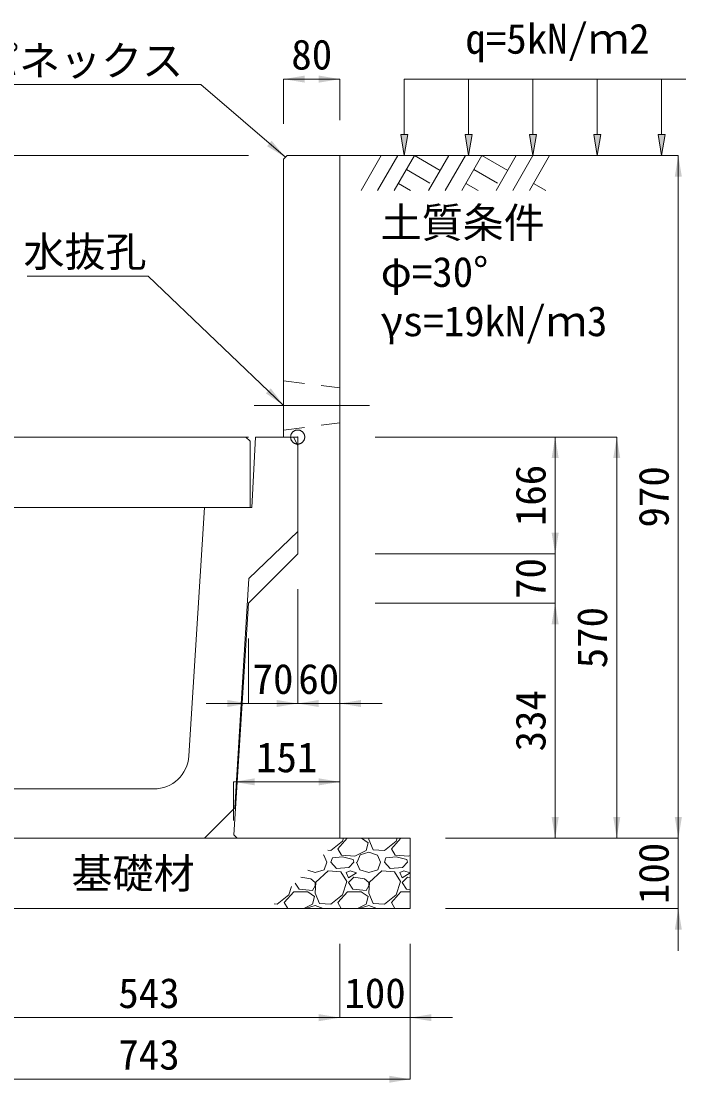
# Model space of a CAD drawing. Units: millimetres at full size, sheet at 1:40. Extents: x 206103 to 244503, y 883348 to 903496.
# Drawn here: x 210022 to 210967, y 890543 to 892051 of the extents above; entities that cross this region are included whole.
import ezdxf
from ezdxf.enums import TextEntityAlignment as Align

# ---------------------------------------------------------------- set-up
doc = ezdxf.new("R2010")
doc.units = ezdxf.units.MM
doc.header["$LTSCALE"] = 40
doc.header["$PDMODE"] = 32
doc.header["$PDSIZE"] = 20
doc.linetypes.add('USER1', pattern=[28.575, 19.05, -3.175, 3.175, -3.175])
doc.linetypes.add('USER2', pattern=[1.35, 0.75, -0.6])
for name, color, linetype, lineweight in [('0_2', 7, 'Continuous', 20), ('パネックスKUS', 2, 'Continuous', 20), ('基礎材', 7, 'Continuous', 15), ('寸法線', 7, 'Continuous', 13), ('引出線', 4, 'Continuous', 13), ('本体', 2, 'Continuous', 13), ('補助線', 8, 'USER1', 13), ('ﾊｯﾁﾝｸﾞ', 7, 'Continuous', 5)]:
    doc.layers.add(name, color=color, linetype=linetype, lineweight=lineweight)
doc.layers.add('文字', color=7, linetype='Continuous')
doc.styles.add('ＭＳ ゴシック', font='')
doc.styles.get('ＭＳ ゴシック').set_extended_font_data('MS Gothic')

# ---------------------------------------------------------------- blocks, each defined once
blk = doc.blocks.new('filled_arrow')
at = {"color": 0, "linetype": 'Continuous', "lineweight": -2}
blk.add_solid([(7.5, 1.25), (0, 0), (7.5, -1.25)], dxfattribs=at)

msp = doc.modelspace()

# ---------------------------------------------------------------- hatches: boundary and pattern name
at = {"layer": '寸法線'}
for points in [[(210571.62, 891890.37), (210566.62, 891860.37), (210561.62, 891890.37)], [(210663.03, 891890.37), (210658.03, 891860.37), (210653.03, 891890.37)], [(210754.44, 891890.37), (210749.44, 891860.37), (210744.44, 891890.37)], [(210845.86, 891890.37), (210840.86, 891860.37), (210835.86, 891890.37)], [(210937.27, 891890.37), (210932.27, 891860.37), (210927.27, 891890.37)]]:
    msp.add_hatch(color=256, dxfattribs=at).paths.add_polyline_path(points)

# ---------------------------------------------------------------- linework, layer by layer
at = {"layer": '0_2'}
msp.add_line((210475.21, 891860.37), (210875.21, 891860.37), dxfattribs=at)
at = {"layer": 'パネックスKUS'}
for p, q in [((210400.21, 891860.37), (210395.21, 891855.37)), ((210475.21, 891860.37), (210400.21, 891860.37)), ((210475.21, 890890.37), (210475.21, 891860.37)), ((210395.21, 891855.37), (210395.21, 891460.37)), ((210395.21, 891460.37), (210415.21, 891460.37)), ((210415.21, 891460.37), (210415.21, 891294.37)), ((210415.21, 891294.37), (210345.21, 891224.37)), ((210345.21, 891224.37), (210324.52, 890895.36)), ((210324.52, 890895.36), (210329.21, 890890.37)), ((210329.21, 890890.37), (210475.21, 890890.37))]:
    msp.add_line(p, q, dxfattribs=at)
at = {"layer": 'パネックスKUS', "linetype": 'USER2', "lineweight": 9}
for p, q in [((210395.21, 891540.37), (210475.21, 891530.37)), ((210395.21, 891470.37), (210475.21, 891480.37))]:
    msp.add_line(p, q, dxfattribs=at)
at = {"layer": '基礎材'}
for p, q in [((209832.71, 890890.37), (210575.02, 890890.37)), ((210575.21, 890890.37), (210575.21, 890790.37)), ((209832.71, 890790.37), (210575.21, 890790.37))]:
    msp.add_line(p, q, dxfattribs=at)
at = {"layer": '寸法線'}
for p, q in [((210395.21, 891968.92), (210475.21, 891968.92)), ((210395.21, 891905.37), (210395.21, 891968.92)), ((210475.21, 891910.37), (210475.21, 891968.92)), ((210345.21, 891860.37), (209840.21, 891860.37)), ((210525.21, 891860.37), (210956.05, 891860.37)), ((210956.05, 890890.37), (210956.05, 891860.37)), ((210345.21, 891460.37), (209840.21, 891460.37)), ((210525.21, 891460.37), (210868.55, 891460.37)), ((210525.21, 891460.37), (210781.05, 891460.37)), ((210781.05, 891460.37), (210781.05, 891294.37)), ((210868.55, 891460.37), (210868.55, 890890.37)), ((210781.05, 891354.37), (210781.05, 891164.37)), ((210525.21, 891294.37), (210781.05, 891294.37)), ((210525.21, 891294.37), (210781.05, 891294.37)), ((210415.21, 891244.37), (210415.21, 891081.78)), ((210415.21, 891244.37), (210415.21, 891081.78)), ((210475.21, 891244.37), (210475.21, 891081.78)), ((210525.21, 891224.37), (210781.05, 891224.37)), ((210525.21, 891224.37), (210781.05, 891224.37)), ((210781.05, 891224.37), (210781.05, 890890.37)), ((210345.21, 891174.37), (210345.21, 891081.78)), ((210475.21, 891081.78), (210285.21, 891081.78)), ((210355.21, 891081.78), (210535.21, 891081.78)), ((210324.21, 890970.48), (210475.21, 890970.48)), ((210324.21, 890915.37), (210324.21, 890970.48)), ((210475.21, 890915.37), (210475.21, 890970.48)), ((210956.05, 890730.37), (210956.05, 890950.37)), ((210625.02, 890890.37), (210956.05, 890890.37)), ((210625.21, 890890.37), (210956.05, 890890.37)), ((210625.21, 890890.37), (210868.55, 890890.37)), ((210625.21, 890890.37), (210781.05, 890890.37)), ((210625.02, 890790.37), (210956.05, 890790.37)), ((210475.21, 890740.37), (210475.21, 890635.43)), ((210475.21, 890740.37), (210475.21, 890635.43)), ((210575.21, 890740.37), (210575.21, 890635.43)), ((210575.21, 890740.37), (210575.21, 890547.93)), ((209932.71, 890635.43), (210475.21, 890635.43)), ((210415.21, 890635.43), (210635.21, 890635.43)), ((210575.21, 890547.93), (209832.71, 890547.93))]:
    msp.add_line(p, q, dxfattribs=at)
at = {"layer": '寸法線', "lineweight": 9}
for p, q in [((210966.62, 891968.92), (210566.62, 891968.92)), ((210566.62, 891890.37), (210566.62, 891968.92)), ((210658.03, 891890.37), (210658.03, 891968.92)), ((210749.44, 891890.37), (210749.44, 891968.92)), ((210840.86, 891890.37), (210840.86, 891968.92)), ((210932.27, 891890.37), (210932.27, 891968.92))]:
    msp.add_line(p, q, dxfattribs=at)
for points in [[(210571.62, 891890.37), (210566.62, 891860.37), (210561.62, 891890.37)], [(210663.03, 891890.37), (210658.03, 891860.37), (210653.03, 891890.37)], [(210754.44, 891890.37), (210749.44, 891860.37), (210744.44, 891890.37)], [(210845.86, 891890.37), (210840.86, 891860.37), (210835.86, 891890.37)], [(210937.27, 891890.37), (210932.27, 891860.37), (210927.27, 891890.37)]]:
    msp.add_lwpolyline(points, close=True, dxfattribs=at)
at = {"layer": '引出線'}
for points in [[(210397.71, 891857.87), (210277.5, 891961.33), (209969.25, 891961.33)], [(210395.21, 891505.37), (210202.75, 891688.82), (210031, 891688.82)]]:
    msp.add_lwpolyline(points, dxfattribs=at)
at = {"layer": '本体'}
for p, q in [((210355.21, 891460.37), (210350.21, 891360.37)), ((210355.21, 891460.37), (210409.21, 891460.37)), ((210415.21, 891448.37), (210409.21, 891460.37)), ((210415.21, 891448.37), (210415.21, 891326.37)), ((210282.71, 891360.37), (210260.64, 891007.25)), ((210282.71, 891360.37), (210350.21, 891360.37)), ((210415.21, 891326.37), (210345.71, 891259.37)), ((210345.71, 891259.37), (210326.1, 890933.77)), ((210004.68, 890960.37), (210210.73, 890960.37)), ((210282.71, 890890.37), (210326.1, 890933.77)), ((209932.71, 890890.37), (210282.71, 890890.37))]:
    msp.add_line(p, q, dxfattribs=at)
at = {"layer": '本体', "lineweight": 20}
msp.add_lwpolyline([(209867.71, 891360.37), (209867.71, 891454.37), (209873.71, 891460.37), (210341.71, 891460.37), (210347.71, 891454.37), (210347.71, 891360.37)], close=True, dxfattribs=at)
at = {"layer": '本体'}
msp.add_arc((210210.73, 891010.37), 50, 270, 356.42367, dxfattribs=at)
at = {"layer": '補助線', "linetype": 'Continuous'}
msp.add_line((210475.21, 891530.37), (210475.21, 891480.37), dxfattribs=at)
at = {"layer": '補助線'}
msp.add_line((210353.35, 891505.37), (210517.06, 891505.37), dxfattribs=at)
msp.add_point((210415.21, 891460.37), dxfattribs=at)
at = {"layer": 'ﾊｯﾁﾝｸﾞ', "lineweight": 9}
for p, q in [((210533.85, 891860.36), (210505.21, 891810.74)), ((210557.48, 891860.36), (210528.83, 891810.74)), ((210581.1, 891860.36), (210552.45, 891810.74)), ((210581.1, 891860.36), (210617.67, 891839.25)), ((210629.86, 891860.36), (210601.21, 891810.74)), ((210653.48, 891860.36), (210624.83, 891810.74)), ((210677.1, 891860.36), (210648.45, 891810.74)), ((210677.1, 891860.36), (210713.67, 891839.25)), ((210725.85, 891860.36), (210697.2, 891810.74)), ((210749.48, 891860.36), (210720.83, 891810.74)), ((210773.1, 891860.36), (210744.45, 891810.74)), ((210569.68, 891840.58), (210603.09, 891821.29)), ((210665.68, 891840.58), (210699.09, 891821.29)), ((210558.26, 891820.79), (210575.67, 891810.74)), ((210654.25, 891820.79), (210671.67, 891810.74)), ((210750.25, 891820.79), (210767.67, 891810.74))]:
    msp.add_line(p, q, dxfattribs=at)
at = {"layer": 'ﾊｯﾁﾝｸﾞ'}
for p, q in [((210462.18, 890873.09), (210478.95, 890886.04)), ((210472.09, 890875.37), (210485.59, 890890.37)), ((210478.95, 890886.04), (210480.33, 890890.37)), ((210505.96, 890890.37), (210515.52, 890883.75)), ((210515.52, 890883.75), (210512.47, 890873.09)), ((210516.38, 890890.37), (210516.28, 890888.33)), ((210516.28, 890888.33), (210522.38, 890873.85)), ((210538.38, 890873.09), (210555.15, 890886.04)), ((210548.29, 890875.37), (210561.79, 890890.37)), ((210555.15, 890886.04), (210556.53, 890890.37)), ((210451.39, 890866.56), (210452.28, 890866.23)), ((210452.28, 890866.23), (210456.85, 890856.32)), ((210458.12, 890873.28), (210462.18, 890873.09)), ((210478.95, 890863.94), (210464.47, 890862.42)), ((210477.42, 890866.23), (210472.09, 890875.37)), ((210496.47, 890864.7), (210477.42, 890866.23)), ((210494.19, 890860.13), (210478.95, 890863.94)), ((210512.47, 890873.09), (210496.47, 890864.7)), ((210499.52, 890856.32), (210504.09, 890866.99)), ((210504.09, 890866.99), (210516.28, 890870.8)), ((210516.28, 890870.8), (210528.48, 890866.23)), ((210522.38, 890873.85), (210538.38, 890873.09)), ((210528.48, 890866.23), (210533.05, 890856.32)), ((210555.15, 890863.94), (210540.67, 890862.42)), ((210553.62, 890866.23), (210548.29, 890875.37)), ((210572.67, 890864.7), (210553.62, 890866.23)), ((210570.39, 890860.13), (210555.15, 890863.94)), ((210575.21, 890866.03), (210572.67, 890864.7)), ((210453.04, 890845.65), (210456.85, 890856.32)), ((210462.18, 890856.32), (210464.47, 890862.42)), ((210470.56, 890847.18), (210462.18, 890856.32)), ((210488.09, 890848.7), (210470.56, 890847.18)), ((210494.95, 890856.32), (210488.09, 890848.7)), ((210494.95, 890856.32), (210494.19, 890860.13)), ((210498.76, 890856.32), (210503.33, 890845.65)), ((210529.24, 890845.65), (210533.05, 890856.32)), ((210538.38, 890856.32), (210540.67, 890862.42)), ((210546.76, 890847.18), (210538.38, 890856.32)), ((210564.29, 890848.7), (210546.76, 890847.18)), ((210571.15, 890856.32), (210564.29, 890848.7)), ((210571.15, 890856.32), (210570.39, 890860.13)), ((210574.96, 890856.32), (210575.21, 890855.74)), ((210433.99, 890832.7), (210419.68, 890834.85)), ((210429.73, 890844.89), (210440.08, 890841.84)), ((210440.08, 890841.84), (210453.04, 890845.65)), ((210458.37, 890844.13), (210440.85, 890828.13)), ((210476.66, 890842.61), (210458.37, 890844.13)), ((210485.04, 890828.89), (210476.66, 890842.61)), ((210489.61, 890844.13), (210484.28, 890841.84)), ((210484.28, 890841.84), (210487.33, 890834.22)), ((210487.33, 890834.22), (210498.76, 890841.08)), ((210494.95, 890834.99), (210487.33, 890827.37)), ((210498.76, 890841.08), (210489.61, 890844.13)), ((210510.19, 890832.7), (210494.95, 890834.99)), ((210503.33, 890845.65), (210516.28, 890841.84)), ((210516.28, 890841.84), (210529.24, 890845.65)), ((210534.57, 890844.13), (210517.05, 890828.13)), ((210552.86, 890842.61), (210534.57, 890844.13)), ((210561.24, 890828.89), (210552.86, 890842.61)), ((210565.81, 890844.13), (210560.48, 890841.84)), ((210560.48, 890841.84), (210563.53, 890834.22)), ((210563.53, 890834.22), (210574.96, 890841.08)), ((210571.15, 890834.99), (210563.53, 890827.37)), ((210574.96, 890841.08), (210565.81, 890844.13)), ((210575.21, 890834.38), (210571.15, 890834.99)), ((210402.75, 890809.84), (210406.54, 890821.71)), ((210411.56, 890826.72), (210417.22, 890818.22)), ((210417.22, 890818.22), (210436.27, 890815.94)), ((210440.08, 890827.37), (210433.99, 890832.7)), ((210436.27, 890815.94), (210440.08, 890822.79)), ((210440.85, 890828.13), (210440.08, 890812.13)), ((210440.08, 890822.79), (210440.08, 890827.37)), ((210478.95, 890809.84), (210485.04, 890828.89)), ((210487.33, 890827.37), (210493.42, 890818.22)), ((210493.42, 890818.22), (210512.47, 890815.94)), ((210516.28, 890827.37), (210510.19, 890832.7)), ((210512.47, 890815.94), (210516.28, 890822.79)), ((210517.05, 890828.13), (210516.28, 890812.13)), ((210516.28, 890822.79), (210516.28, 890827.37)), ((210555.15, 890809.84), (210561.24, 890828.89)), ((210563.53, 890827.37), (210569.62, 890818.22)), ((210569.62, 890818.22), (210575.21, 890817.55)), ((210385.98, 890796.89), (210402.75, 890809.84)), ((210395.89, 890799.17), (210409.6, 890814.41)), ((210409.6, 890814.41), (210429.42, 890814.41)), ((210429.42, 890814.41), (210439.32, 890807.55)), ((210439.32, 890807.55), (210436.27, 890796.89)), ((210440.08, 890812.13), (210446.18, 890797.65)), ((210462.18, 890796.89), (210478.95, 890809.84)), ((210472.09, 890799.17), (210485.8, 890814.41)), ((210485.8, 890814.41), (210505.62, 890814.41)), ((210505.62, 890814.41), (210515.52, 890807.55)), ((210515.52, 890807.55), (210512.47, 890796.89)), ((210516.28, 890812.13), (210522.38, 890797.65)), ((210538.38, 890796.89), (210555.15, 890809.84)), ((210548.29, 890799.17), (210562, 890814.41)), ((210562, 890814.41), (210575.21, 890814.41)), ((210381.92, 890797.08), (210385.98, 890796.89)), ((210401.02, 890790.37), (210395.89, 890799.17)), ((210436.27, 890796.89), (210423.83, 890790.37)), ((210427.71, 890790.37), (210427.89, 890790.79)), ((210427.89, 890790.79), (210440.08, 890794.6)), ((210440.08, 890794.6), (210451.36, 890790.37)), ((210446.18, 890797.65), (210462.18, 890796.89)), ((210477.22, 890790.37), (210472.09, 890799.17)), ((210512.47, 890796.89), (210500.03, 890790.37)), ((210503.91, 890790.37), (210504.09, 890790.79)), ((210504.09, 890790.79), (210516.28, 890794.6)), ((210516.28, 890794.6), (210527.56, 890790.37)), ((210522.38, 890797.65), (210538.38, 890796.89)), ((210553.42, 890790.37), (210548.29, 890799.17))]:
    msp.add_line(p, q, dxfattribs=at)

# ---------------------------------------------------------------- block references
at = {"layer": '寸法線', "xscale": 4, "yscale": 4}
for p in [(210395.21, 891968.92), (210415.21, 891081.78), (210475.21, 891081.78), (210324.21, 890970.48), (210575.21, 890635.43)]:
    msp.add_blockref('filled_arrow', p, dxfattribs=at)
for p, rotation in [((210475.21, 891968.92), 180), ((210956.05, 891860.37), 270), ((210781.05, 891460.37), 270), ((210868.55, 891460.37), 270), ((210781.05, 891294.37), 90), ((210781.05, 891294.37), 90), ((210781.05, 891224.37), 270), ((210781.05, 891224.37), 270), ((210345.21, 891081.78), 180), ((210415.21, 891081.78), 180), ((210475.21, 890970.48), 180), ((210781.05, 890890.37), 90), ((210868.55, 890890.37), 90), ((210956.05, 890890.37), 90), ((210956.05, 890890.37), 90), ((210956.05, 890790.37), 270), ((210475.21, 890635.43), 180), ((210475.21, 890635.43), 180), ((210575.21, 890547.93), 180)]:
    msp.add_blockref('filled_arrow', p, dxfattribs=dict(at, rotation=rotation))
at = {"layer": '引出線', "xscale": 4, "yscale": 4}
for p, rotation in [((210397.71, 891857.87), 139.3), ((210395.21, 891505.37), 136.4)]:
    msp.add_blockref('filled_arrow', p, dxfattribs=dict(at, rotation=rotation))

# ---------------------------------------------------------------- texts
at = {"layer": '寸法線', "style": 'ＭＳ ゴシック'}
for s, p in [('80', (210435.21, 892003.92)), ('70', (210380.21, 891116.78)), ('60', (210445.21, 891116.78)), ('151', (210399.71, 891005.48)), ('基礎材', (210181.37, 890840.37)), ('543', (210203.96, 890670.43)), ('100', (210525.21, 890670.43)), ('743', (210203.96, 890582.93))]:
    msp.add_text(s, height=42.72, dxfattribs=at).set_placement(p, align=Align.MIDDLE_CENTER)
for s, p in [('土質条件', (210533.17, 891786.38)), ('φ=30°', (210533.17, 891716.38)), ('γs=19kN/ｍ3', (210533.17, 891646.38))]:
    msp.add_text(s, height=42.72, dxfattribs=at).set_placement(p, align=Align.TOP_LEFT)
for s, p in [('166', (210746.05, 891377.37)), ('970', (210921.05, 891375.37)), ('70', (210746.05, 891259.37)), ('570', (210833.55, 891175.37)), ('334', (210746.05, 891057.37)), ('100', (210921.05, 890840.37))]:
    msp.add_text(s, height=42.72, rotation=90, dxfattribs=at).set_placement(p, align=Align.MIDDLE_CENTER)
at = {"layer": '引出線', "style": 'ＭＳ ゴシック'}
for s, p in [('パネックス', (210252.5, 892016.47)), ('水抜孔', (210200.5, 891745.1))]:
    msp.add_text(s, height=42.72, dxfattribs=at).set_placement(p, align=Align.TOP_RIGHT)
at = {"layer": '文字', "style": 'ＭＳ ゴシック'}
msp.add_text('q=5kN/ｍ2', height=42.72, dxfattribs=at).set_placement((210653.51, 891992.19), align=Align.BOTTOM_LEFT)

doc.saveas('drawing.dxf')
